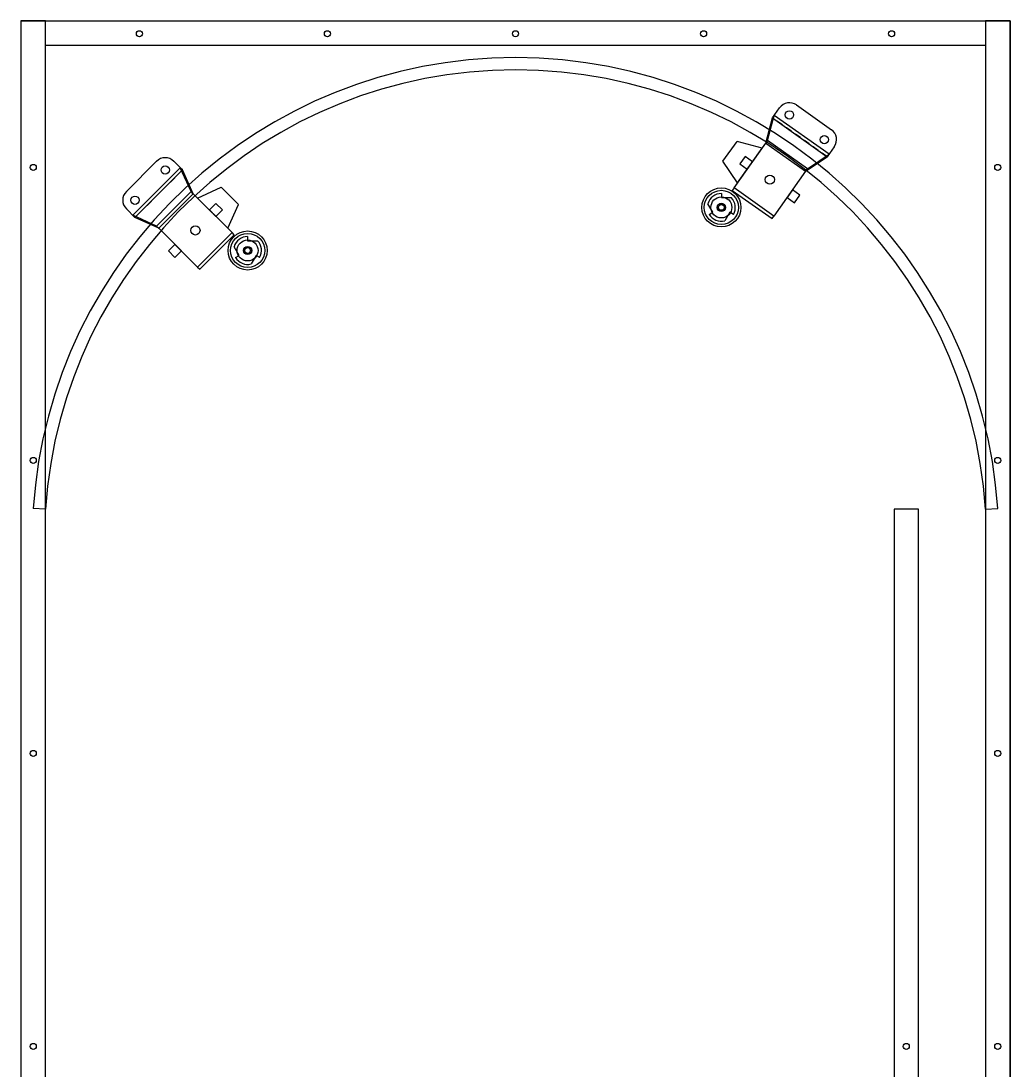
# Model space of a CAD drawing. Header units: metres. Extents: x 0 to 20.2, y 0 to 42.
# Drawn here: x 0 to 20.25, y 20.52 to 42 of the extents above; entities that cross this region are included whole.
import ezdxf

# ---------------------------------------------------------------- set-up
doc = ezdxf.new("R2010")
doc.units = ezdxf.units.M
doc.linetypes.add('Hidden', pattern=[0.1975, 0.125, -0.0725])
for name, color, linetype in [('Z0_BOTCOMP', 4, 'Continuous'), ('Z0_CUT500', 4, 'Continuous'), ('Z0_RUBBER', 4, 'Continuous'), ('Z0_TOPCOMP', 6, 'Continuous'), ('Z0_WOODOUTLINE', 5, 'Continuous')]:
    doc.layers.add(name, color=color, linetype=linetype)

msp = doc.modelspace()

# ---------------------------------------------------------------- linework, layer by layer
at = {"layer": 'Z0_BOTCOMP', "color": 4, "linetype": 'Continuous', "lineweight": 25}
for p, q in [((14.34, 38.467), (14.34, 38.382)), ((14.167, 38.082), (14.065, 38.258)), ((14.34, 38.382), (14.543, 38.382)), ((14.093, 38.04), (14.167, 38.082)), ((14.513, 38.082), (14.412, 37.906)), ((14.587, 38.04), (14.513, 38.082)), ((4.64, 37.585), (4.64, 37.5)), ((4.64, 37.5), (4.843, 37.5)), ((4.467, 37.2), (4.365, 37.376)), ((4.393, 37.158), (4.467, 37.2)), ((4.813, 37.2), (4.712, 37.025)), ((4.887, 37.158), (4.813, 37.2))]:
    msp.add_line(p, q, dxfattribs=at)
for centre, radius in [((14.34, 38.182), 0.085), ((14.34, 38.182), 0.059), ((4.64, 37.3), 0.085), ((4.64, 37.3), 0.059)]:
    msp.add_circle(centre, radius, dxfattribs=at)
for centre, start, end in [((14.34, 38.182), 90, 164.5679), ((14.34, 38.182), -30, 44.5679), ((14.34, 38.182), -150, -75.4321), ((4.64, 37.3), 90, 164.5679), ((4.64, 37.3), -30, 44.5679), ((4.64, 37.3), -150, -75.4321)]:
    msp.add_arc(centre, 0.285, start, end, dxfattribs=at)
at = {"layer": 'Z0_CUT500', "color": 5, "linetype": 'Continuous', "lineweight": 25}
for centre in [(14.34, 38.182), (4.64, 37.3)]:
    msp.add_circle(centre, 0.0825, dxfattribs=at)
at = {"layer": 'Z0_RUBBER', "color": 2, "linetype": 'Continuous', "lineweight": 25}
for centre, radius in [((14.34, 38.182), 0.4), ((14.34, 38.182), 0.215), ((4.64, 37.3), 0.4), ((4.64, 37.3), 0.215)]:
    msp.add_circle(centre, radius, dxfattribs=at)
at = {"layer": 'Z0_TOPCOMP', "color": 6, "linetype": 'Continuous', "lineweight": 25}
for p, q in [((0, 42), (0, 0)), ((0.5, 42), (0, 42)), ((0.5, 0), (0.5, 42)), ((0.5, 42), (19.75, 42)), ((0.5, 41.5), (0.5, 42)), ((19.75, 42), (19.75, 41.5)), ((19.75, 42), (19.75, 0)), ((20.25, 42), (19.75, 42)), ((20.25, 0), (20.25, 42)), ((19.75, 41.5), (0.5, 41.5)), ((15.386, 40.016), (15.531, 40.22)), ((15.879, 40.28), (16.593, 39.774)), ((15.25, 39.5), (15.386, 40.016)), ((15.286, 39.551), (15.422, 40.067)), ((15.422, 40.067), (15.386, 40.016)), ((15.386, 40.016), (16.508, 39.221)), ((16.544, 39.272), (15.422, 40.067)), ((14.372, 39.126), (14.661, 39.534)), ((15.178, 39.398), (14.661, 39.534)), ((15.286, 39.551), (15.25, 39.5)), ((16.102, 38.973), (15.286, 39.551)), ((14.599, 38.582), (15.25, 39.5)), ((14.672, 38.684), (15.178, 39.398)), ((15.25, 39.5), (16.066, 38.922)), ((15.25, 39.5), (16.066, 38.922)), ((16.652, 39.425), (16.508, 39.221)), ((2.158, 38.507), (2.776, 39.126)), ((3.13, 39.126), (3.307, 38.949)), ((14.672, 38.684), (14.372, 39.126)), ((14.826, 39.226), (14.717, 39.073)), ((14.979, 39.118), (14.826, 39.226)), ((14.87, 38.965), (14.979, 39.118)), ((16.066, 38.922), (16.508, 39.221)), ((16.102, 38.973), (16.544, 39.272)), ((16.508, 39.221), (16.544, 39.272)), ((3.262, 38.993), (2.29, 38.021)), ((2.334, 37.977), (3.307, 38.949)), ((3.483, 38.507), (3.262, 38.993)), ((3.307, 38.949), (3.262, 38.993)), ((3.528, 38.463), (3.307, 38.949)), ((14.717, 39.073), (14.87, 38.965)), ((16.066, 38.922), (15.415, 38.004)), ((16.066, 38.922), (16.102, 38.973)), ((3.483, 38.507), (2.776, 37.8)), ((2.821, 37.756), (3.528, 38.463)), ((2.821, 37.756), (3.528, 38.463)), ((3.528, 38.463), (3.483, 38.507)), ((3.528, 38.463), (4.323, 37.667)), ((3.616, 38.374), (4.102, 38.595)), ((4.102, 38.595), (4.456, 38.242)), ((14.599, 38.582), (14.563, 38.531)), ((14.563, 38.531), (15.379, 37.953)), ((15.415, 38.004), (14.599, 38.582)), ((15.415, 38.004), (14.599, 38.582)), ((15.795, 38.539), (15.686, 38.386)), ((15.948, 38.431), (15.795, 38.539)), ((3.616, 38.374), (4.235, 37.756)), ((3.992, 38.264), (3.859, 38.131)), ((4.124, 38.131), (3.992, 38.264)), ((4.235, 37.756), (4.456, 38.242)), ((15.686, 38.386), (15.839, 38.278)), ((15.839, 38.278), (15.948, 38.431)), ((2.334, 37.977), (2.158, 38.153)), ((3.859, 38.131), (3.992, 37.999)), ((3.992, 37.999), (4.124, 38.131)), ((2.776, 37.8), (2.29, 38.021)), ((2.29, 38.021), (2.334, 37.977)), ((2.821, 37.756), (2.334, 37.977)), ((15.379, 37.953), (15.415, 38.004)), ((2.776, 37.8), (2.821, 37.756)), ((3.616, 36.96), (2.821, 37.756)), ((4.323, 37.667), (3.616, 36.96)), ((4.323, 37.667), (3.616, 36.96)), ((3.66, 36.916), (4.367, 37.623)), ((4.367, 37.623), (4.323, 37.667)), ((3.152, 37.424), (3.019, 37.292)), ((3.285, 37.292), (3.152, 37.424)), ((3.019, 37.292), (3.152, 37.159)), ((3.152, 37.159), (3.285, 37.292)), ((3.616, 36.96), (3.66, 36.916)), ((0.5, 32), (0.251, 32.017)), ((19.75, 32), (19.999, 32.017)), ((17.875, 32), (17.875, 7.5)), ((18.375, 32), (17.875, 32)), ((18.375, 7.5), (18.375, 32))]:
    msp.add_line(p, q, dxfattribs=at)
at = {"layer": 'Z0_TOPCOMP', "color": 6, "linetype": 'Hidden', "lineweight": 25}
for p, q in [((16.508, 39.221), (15.386, 40.016)), ((3.307, 38.949), (2.334, 37.977))]:
    msp.add_line(p, q, dxfattribs=at)
at = {"layer": 'Z0_TOPCOMP', "color": 6, "linetype": 'Continuous', "lineweight": 25}
for centre, radius in [((15.734, 40.076), 0.085), ((16.448, 39.57), 0.085), ((2.953, 38.949), 0.085), ((15.333, 38.752), 0.0938), ((14.34, 38.182), 0.35), ((2.334, 38.33), 0.085), ((3.572, 37.711), 0.0938), ((4.64, 37.3), 0.35)]:
    msp.add_circle(centre, radius, dxfattribs=at)
for centre, radius, start, end in [((10.125, 31.353), 9.897, 3.844, 176.1563), ((10.125, 31.353), 9.647, 3.844, 176.1563), ((15.734, 40.076), 0.25, 54.68, 144.68), ((16.448, 39.57), 0.25, -35.32, 54.68), ((2.953, 38.949), 0.25, 45, 135), ((2.334, 38.33), 0.25, 135, -135)]:
    msp.add_arc(centre, radius, start, end, dxfattribs=at)
at = {"layer": 'Z0_WOODOUTLINE', "color": 5, "linetype": 'Continuous', "lineweight": 25}
for p, q in [((0, 42), (20.25, 42)), ((0, 42), (0, 3.602)), ((20.25, 42), (20.25, 4.165))]:
    msp.add_line(p, q, dxfattribs=at)
for centre in [(2.425, 41.738), (6.275, 41.738), (10.125, 41.738), (13.975, 41.738), (17.825, 41.738), (0.25, 39), (20, 39), (0.25, 33), (20, 33), (0.25, 27), (20, 27), (0.25, 21), (18.125, 21), (20, 21)]:
    msp.add_circle(centre, 0.0625, dxfattribs=at)

doc.saveas('drawing.dxf')
